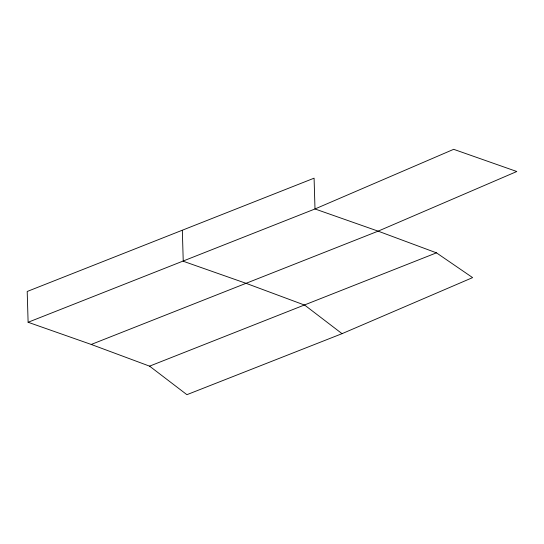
<?xml version="1.0" encoding="UTF-8"?>
<svg xmlns="http://www.w3.org/2000/svg" width="544" height="544" viewBox="0 0 544 544"><rect width="100%" height="100%" fill="white"/><g stroke="black" fill="none" stroke-linecap="round" stroke-linejoin="round"><path stroke-width="0.82" d="M91.236 344.454L149.58 366.146L186.905 394.679L342.04 333.669L472.614 277.61L436.465 252.844L378.121 231.152L314.996 208.964L28.111 322.266L27.2 291.482L314.085 178.18L314.996 208.964L453.669 149.321L516.8 171.51L378.121 231.152L91.236 344.454L28.111 322.266M436.465 252.844L149.58 366.146M342.04 333.669L304.715 305.13L246.371 283.438L183.24 261.249L182.335 230.472"/></g></svg>
